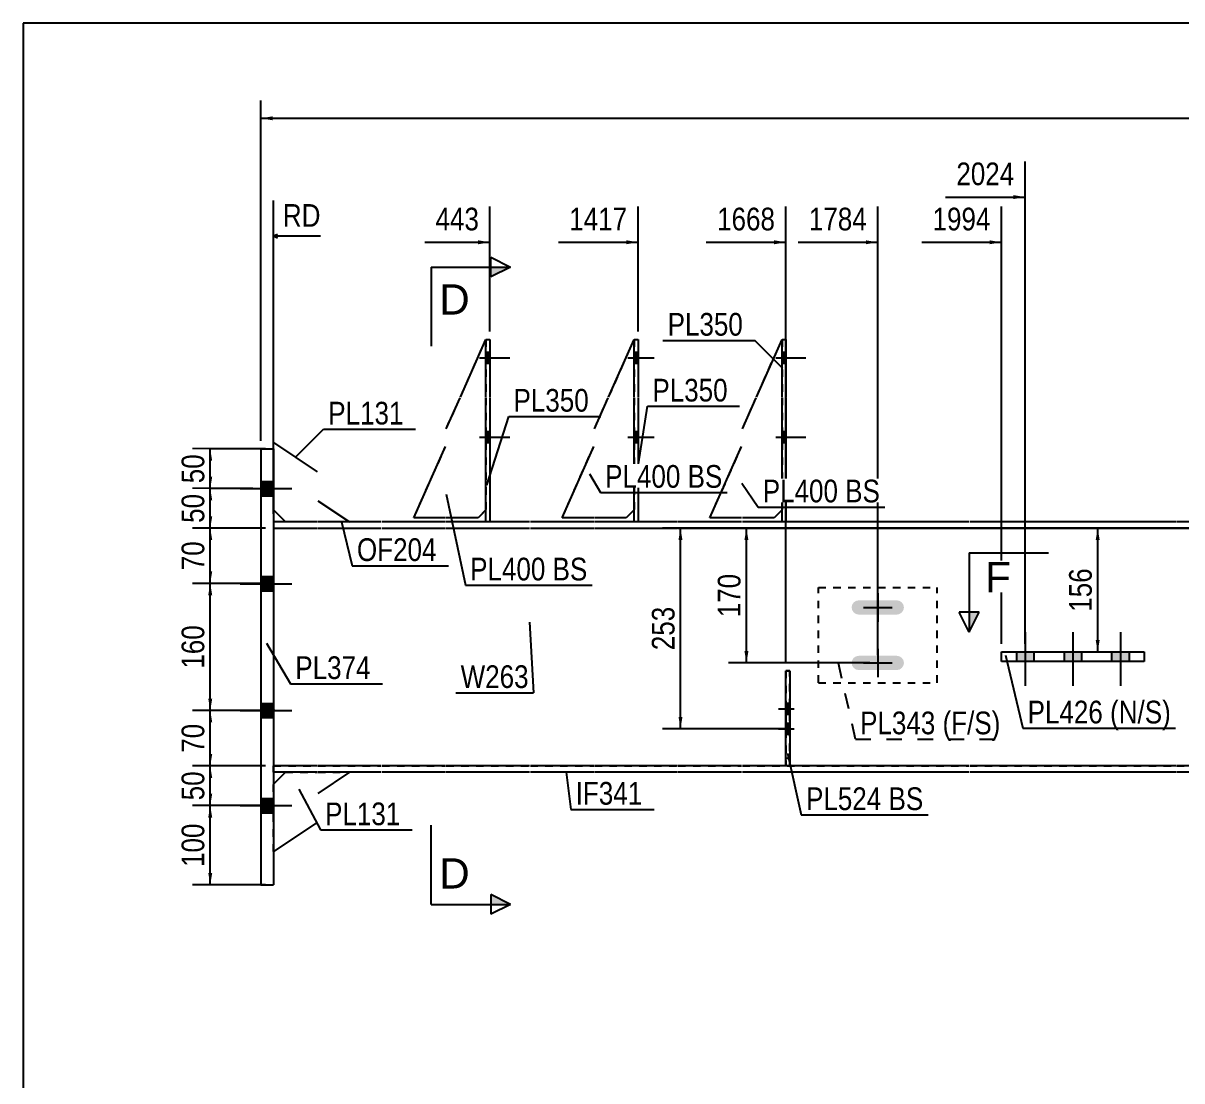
# Model space of a CAD drawing. Header units: millimetres. Extents: x -34 to 368, y -198 to 79.
# Drawn here: x -31.6 to 114.6, y -54.7 to 78.7 of the extents above; entities that cross this region are included whole.
import ezdxf

# ---------------------------------------------------------------- set-up
doc = ezdxf.new("R2010")
doc.units = ezdxf.units.MM
doc.linetypes.add('DXK_LINE_DOT1', pattern=[1.8814, 0.9407, -0.9407])
doc.linetypes.add('DXK_LINE_DOT2', pattern=[3.9198, 1.9599, -1.9599])
doc.styles.add('Arial', font='ARIAL.TTF', dxfattribs={"height": 0.2})
doc.styles.add('Arial Narrow', font='ARIALN.TTF', dxfattribs={"height": 0.2})

# ---------------------------------------------------------------- blocks, each defined once
blk = doc.blocks.new('Unknown-627306527-1201')
at = {"color": 5, "linetype": 'Continuous'}
for p, q in [((368.42, 78.71), (-31.58, 78.71)), ((-31.58, 78.71), (-31.58, -198.29))]:
    blk.add_line(p, q, dxfattribs=at)
blk = doc.blocks.new('Bolt-627306527-1592 - 1590')
at = {"linetype": 'Continuous'}
for points in [[(46, 35.8), (46, 37.2), (45.5, 37.2), (45.5, 35.8)], [(46, 35.8), (46, 37.2), (45.5, 37.2), (45.5, 35.8)], [(46, 35.8), (46, 37.2), (45.5, 37.2), (45.5, 35.8)], [(46, 25.8), (46, 27.2), (45.5, 27.2), (45.5, 25.8)], [(46, 25.8), (46, 27.2), (45.5, 27.2), (45.5, 25.8)], [(46, 25.8), (46, 27.2), (45.5, 27.2), (45.5, 25.8)]]:
    blk.add_hatch(color=3, dxfattribs=at).paths.add_polyline_path(points)
at = {"color": 3, "linetype": 'Continuous'}
for p, q in [((45.5, 37.2), (46, 37.2)), ((45.5, 37.2), (46, 37.2)), ((45.5, 37.2), (46, 37.2)), ((44.7, 36.5), (48, 36.5)), ((44.7, 36.5), (48, 36.5)), ((44.7, 36.5), (48, 36.5)), ((45.5, 35.8), (46, 35.8)), ((45.5, 35.8), (46, 35.8)), ((45.5, 35.8), (46, 35.8)), ((44.7, 26.5), (48, 26.5)), ((44.7, 26.5), (48, 26.5)), ((44.7, 26.5), (48, 26.5)), ((45.5, 27.2), (46, 27.2)), ((45.5, 27.2), (46, 27.2)), ((45.5, 27.2), (46, 27.2)), ((45.5, 25.8), (46, 25.8)), ((45.5, 25.8), (46, 25.8)), ((45.5, 25.8), (46, 25.8))]:
    blk.add_line(p, q, dxfattribs=at)
blk = doc.blocks.new('Part-627306527-1790 - 1590')
at = {"color": 2, "linetype": 'Continuous'}
for p, q in [((42.28, 31.55), (45.5, 38.8)), ((40.5, 27.55), (42.23, 31.45)), ((36.4, 16.3), (40.4, 25.3)), ((40.4, 16.3), (36.4, 16.3)), ((44.5, 16.3), (40.5, 16.3)), ((45.5, 17.3), (44.5, 16.3))]:
    blk.add_line(p, q, dxfattribs=at)
blk = doc.blocks.new('Bolt-627306527-1599 - 1590')
at = {"linetype": 'Continuous'}
for points in [[(-1.6, 20.9), (-1.6, 19.1), (0, 19.1), (0, 20.9)], [(-1.6, 20.9), (-1.6, 19.1), (0, 19.1), (0, 20.9)], [(-1.6, 8.9), (-1.6, 7.1), (0, 7.1), (0, 8.9)], [(-1.6, 8.9), (-1.6, 7.1), (0, 7.1), (0, 8.9)], [(-1.6, -7.1), (-1.6, -8.9), (0, -8.9), (0, -7.1)], [(-1.6, -7.1), (-1.6, -8.9), (0, -8.9), (0, -7.1)], [(-1.6, -19.1), (-1.6, -20.9), (0, -20.9), (0, -19.1)], [(-1.6, -19.1), (-1.6, -20.9), (0, -20.9), (0, -19.1)]]:
    blk.add_hatch(color=3, dxfattribs=at).paths.add_polyline_path(points)
at = {"color": 3, "linetype": 'Continuous'}
for p, q in [((-1.6, 20.9), (0, 20.9)), ((-1.6, 20.9), (0, 20.9)), ((-4.2, 20), (2.3, 20)), ((-4.2, 20), (2.3, 20)), ((-1.6, 19.1), (0, 19.1)), ((-1.6, 19.1), (0, 19.1)), ((-1.6, 8.9), (0, 8.9)), ((-1.6, 8.9), (0, 8.9)), ((-4.2, 8), (2.3, 8)), ((-4.2, 8), (2.3, 8)), ((-1.6, 7.1), (0, 7.1)), ((-1.6, 7.1), (0, 7.1)), ((-1.6, -7.1), (0, -7.1)), ((-1.6, -7.1), (0, -7.1)), ((-4.2, -8), (2.3, -8)), ((-4.2, -8), (2.3, -8)), ((-1.6, -8.9), (0, -8.9)), ((-1.6, -8.9), (0, -8.9)), ((-4.2, -20), (2.3, -20)), ((-4.2, -20), (2.3, -20)), ((-1.6, -19.1), (0, -19.1)), ((-1.6, -19.1), (0, -19.1)), ((-1.6, -20.9), (0, -20.9)), ((-1.6, -20.9), (0, -20.9))]:
    blk.add_line(p, q, dxfattribs=at)
blk = doc.blocks.new('Part-627306527-1871 - 1590')
at = {"color": 7, "linetype": 'DXK_LINE_DOT1'}
for p, q in [((64.65, -3), (64.65, -15)), ((65.15, -3), (64.65, -3)), ((65.15, -15), (65.15, -3)), ((64.65, -14), (65.15, -14))]:
    blk.add_line(p, q, dxfattribs=at)
blk = doc.blocks.new('Bolt-627306527-1603 - 1590')
at = {"linetype": 'Continuous'}
for points in [[(27.3, 35.8), (27.3, 37.2), (26.8, 37.2), (26.8, 35.8)], [(27.3, 35.8), (27.3, 37.2), (26.8, 37.2), (26.8, 35.8)], [(27.3, 35.8), (27.3, 37.2), (26.8, 37.2), (26.8, 35.8)], [(27.3, 25.8), (27.3, 27.2), (26.8, 27.2), (26.8, 25.8)], [(27.3, 25.8), (27.3, 27.2), (26.8, 27.2), (26.8, 25.8)], [(27.3, 25.8), (27.3, 27.2), (26.8, 27.2), (26.8, 25.8)]]:
    blk.add_hatch(color=3, dxfattribs=at).paths.add_polyline_path(points)
at = {"color": 3, "linetype": 'Continuous'}
for p, q in [((26.8, 37.2), (27.3, 37.2)), ((26.8, 37.2), (27.3, 37.2)), ((26.8, 37.2), (27.3, 37.2)), ((26, 36.5), (29.8, 36.5)), ((26, 36.5), (29.8, 36.5)), ((26, 36.5), (29.8, 36.5)), ((26.8, 35.8), (27.3, 35.8)), ((26.8, 35.8), (27.3, 35.8)), ((26.8, 35.8), (27.3, 35.8)), ((26, 26.5), (29.8, 26.5)), ((26, 26.5), (29.8, 26.5)), ((26, 26.5), (29.8, 26.5)), ((26.8, 27.2), (27.3, 27.2)), ((26.8, 27.2), (27.3, 27.2)), ((26.8, 27.2), (27.3, 27.2)), ((26.8, 25.8), (27.3, 25.8)), ((26.8, 25.8), (27.3, 25.8)), ((26.8, 25.8), (27.3, 25.8))]:
    blk.add_line(p, q, dxfattribs=at)
blk = doc.blocks.new('Bolt-627306527-1604 - 1590')
at = {"linetype": 'Continuous'}
for points in [[(64.65, 35.8), (64.65, 37.2), (64.15, 37.2), (64.15, 35.8)], [(64.65, 35.8), (64.65, 37.2), (64.15, 37.2), (64.15, 35.8)], [(64.65, 35.8), (64.65, 37.2), (64.15, 37.2), (64.15, 35.8)], [(64.65, 25.8), (64.65, 27.2), (64.15, 27.2), (64.15, 25.8)], [(64.65, 25.8), (64.65, 27.2), (64.15, 27.2), (64.15, 25.8)], [(64.65, 25.8), (64.65, 27.2), (64.15, 27.2), (64.15, 25.8)]]:
    blk.add_hatch(color=3, dxfattribs=at).paths.add_polyline_path(points)
at = {"color": 3, "linetype": 'Continuous'}
for p, q in [((64.15, 37.2), (64.65, 37.2)), ((64.15, 37.2), (64.65, 37.2)), ((64.15, 37.2), (64.65, 37.2)), ((63.35, 36.5), (67.15, 36.5)), ((63.35, 36.5), (67.15, 36.5)), ((63.35, 36.5), (67.15, 36.5)), ((64.15, 35.8), (64.65, 35.8)), ((64.15, 35.8), (64.65, 35.8)), ((64.15, 35.8), (64.65, 35.8)), ((63.35, 26.5), (67.15, 26.5)), ((63.35, 26.5), (67.15, 26.5)), ((63.35, 26.5), (67.15, 26.5)), ((64.15, 27.2), (64.65, 27.2)), ((64.15, 27.2), (64.65, 27.2)), ((64.15, 27.2), (64.65, 27.2)), ((64.15, 25.8), (64.65, 25.8)), ((64.15, 25.8), (64.65, 25.8)), ((64.15, 25.8), (64.65, 25.8))]:
    blk.add_line(p, q, dxfattribs=at)
blk = doc.blocks.new('Bolt-627306527-1605 - 1590')
at = {"linetype": 'Continuous'}
for points in [[(64.65, -7.07), (64.65, -8.47), (65.15, -8.47), (65.15, -7.07)], [(64.65, -9.6), (64.65, -11), (65.15, -11), (65.15, -9.6)]]:
    blk.add_hatch(color=3, dxfattribs=at).paths.add_polyline_path(points)
at = {"color": 3, "linetype": 'Continuous'}
for p, q in [((64.65, -7.07), (65.15, -7.07)), ((63.85, -7.77), (65.15, -7.77)), ((64.65, -8.47), (65.15, -8.47)), ((64.65, -9.6), (65.15, -9.6)), ((63.85, -10.3), (65.15, -10.3)), ((64.65, -11), (65.15, -11))]:
    blk.add_line(p, q, dxfattribs=at)
blk = doc.blocks.new('Bolt-627306527-1606 - 1590')
at = {"color": 3, "linetype": 'DXK_LINE_DOT2'}
for p, q in [((64.65, -7.07), (65.15, -7.07)), ((63.7, -7.77), (67, -7.77)), ((64.65, -8.47), (65.15, -8.47)), ((64.65, -9.6), (65.15, -9.6)), ((63.7, -10.3), (67, -10.3)), ((64.65, -11), (65.15, -11))]:
    blk.add_line(p, q, dxfattribs=at)
blk = doc.blocks.new('Bolt-627306527-1607 - 1590')
at = {"linetype": 'Continuous'}
for points in [[(79.46, 4.66), (79.53, 5), (79.46, 5.35), (79.26, 5.64), (78.97, 5.83), (78.63, 5.9), (73.83, 5.9), (73.48, 5.83), (73.19, 5.64), (73, 5.35), (72.93, 5), (73, 4.66), (73.19, 4.37), (73.48, 4.17), (73.83, 4.1), (78.63, 4.1), (78.97, 4.17), (79.26, 4.37)], [(79.46, -2.34), (79.53, -2), (79.46, -1.65), (79.26, -1.36), (78.97, -1.17), (78.63, -1.1), (73.83, -1.1), (73.48, -1.17), (73.19, -1.36), (73, -1.65), (72.93, -2), (73, -2.34), (73.19, -2.63), (73.48, -2.83), (73.83, -2.9), (78.63, -2.9), (78.97, -2.83), (79.26, -2.63)]]:
    blk.add_hatch(color=3, dxfattribs=at).paths.add_polyline_path(points)
at = {"color": 3, "linetype": 'Continuous'}
for p, q in [((76.23, 6.8), (76.23, 3.2)), ((74.43, 5), (78.03, 5)), ((76.23, -0.2), (76.23, -3.8)), ((74.43, -2), (78.03, -2))]:
    blk.add_line(p, q, dxfattribs=at)
blk = doc.blocks.new('Part-627306527-1672 - 1590')
at = {"color": 7, "linetype": 'DXK_LINE_DOT1'}
for p, q in [((42.28, 31.55), (45.5, 38.8)), ((45.5, 38.8), (45.5, 31.55)), ((40.5, 27.55), (42.23, 31.45)), ((45.5, 31.45), (45.5, 17.3)), ((36.4, 16.3), (40.4, 25.3)), ((40.4, 16.3), (36.4, 16.3)), ((44.5, 16.3), (40.5, 16.3)), ((45.5, 17.3), (44.5, 16.3))]:
    blk.add_line(p, q, dxfattribs=at)
blk = doc.blocks.new('Part-627306527-1903 - 1590')
at = {"color": 2, "linetype": 'Continuous'}
for p, q in [((64.15, 31.55), (64.15, 38.8)), ((64.15, 38.8), (64.65, 38.8)), ((64.65, 38.8), (64.65, 31.55)), ((64.15, 15.8), (64.15, 31.45)), ((64.65, 31.45), (64.65, 15.8)), ((64.65, 15.8), (64.15, 15.8))]:
    blk.add_line(p, q, dxfattribs=at)
blk = doc.blocks.new('Part-627306527-1709 - 1590')
at = {"color": 7, "linetype": 'DXK_LINE_DOT1'}
for p, q in [((23.58, 31.55), (26.8, 38.8)), ((26.8, 38.8), (26.8, 31.55)), ((21.8, 27.55), (23.53, 31.45)), ((26.8, 31.45), (26.8, 17.3)), ((17.7, 16.3), (21.7, 25.3)), ((21.7, 16.3), (17.7, 16.3)), ((25.8, 16.3), (21.8, 16.3)), ((26.8, 17.3), (25.8, 16.3))]:
    blk.add_line(p, q, dxfattribs=at)
blk = doc.blocks.new('Part-627306527-1849 - 1590')
at = {"color": 2, "linetype": 'Continuous'}
for p, q in [((23.58, 31.55), (26.8, 38.8)), ((21.8, 27.55), (23.53, 31.45)), ((17.7, 16.3), (21.7, 25.3)), ((21.7, 16.3), (17.7, 16.3)), ((25.8, 16.3), (21.8, 16.3)), ((26.8, 17.3), (25.8, 16.3))]:
    blk.add_line(p, q, dxfattribs=at)
blk = doc.blocks.new('Part-627306527-1714 - 1590')
at = {"color": 7, "linetype": 'DXK_LINE_DOT1'}
for p, q in [((60.93, 31.55), (64.15, 38.8)), ((64.15, 38.8), (64.15, 31.55)), ((59.15, 27.55), (60.88, 31.45)), ((64.15, 31.45), (64.15, 17.3)), ((55.05, 16.3), (59.05, 25.3)), ((59.05, 16.3), (55.05, 16.3)), ((63.15, 16.3), (59.15, 16.3)), ((64.15, 17.3), (63.15, 16.3))]:
    blk.add_line(p, q, dxfattribs=at)
blk = doc.blocks.new('Part-627306527-1650 - 1590')
at = {"color": 7, "linetype": 'DXK_LINE_DOT1'}
for p, q in [((0, 15), (0, -15)), ((0, 15), (5.5, 15)), ((5.6, 15), (13.6, 15)), ((13.7, 15), (21.7, 15)), ((21.8, 15), (32.3, 15)), ((32.4, 15), (40.4, 15)), ((40.5, 15), (50.95, 15)), ((51.05, 15), (59.05, 15)), ((59.15, 15), (87.73, 15)), ((87.83, 15), (113.83, 15)), ((113.93, 15), (136.93, 15)), ((137.03, 15), (145.03, 15)), ((145.13, 15), (155.63, 15)), ((155.73, 15), (159.76, 15)), ((159.76, 15), (159.76, -15)), ((0, -15), (5.5, -15)), ((5.6, -15), (13.6, -15)), ((13.7, -15), (21.7, -15)), ((21.8, -15), (32.3, -15)), ((32.4, -15), (40.4, -15)), ((40.5, -15), (50.95, -15)), ((51.05, -15), (59.05, -15)), ((59.15, -15), (87.73, -15)), ((87.83, -15), (113.83, -15)), ((113.93, -15), (136.93, -15)), ((137.03, -15), (145.03, -15)), ((145.13, -15), (155.63, -15)), ((155.73, -15), (159.76, -15))]:
    blk.add_line(p, q, dxfattribs=at)
blk = doc.blocks.new('Part-627306527-1699 - 1590')
at = {"color": 2, "linetype": 'Continuous'}
for p, q in [((0, -17.3), (1.5, -15.8)), ((9.6, -15.8), (5.6, -18.47)), ((5.5, -22.13), (0, -25.8))]:
    blk.add_line(p, q, dxfattribs=at)
at = {"color": 7, "linetype": 'DXK_LINE_DOT1'}
for p, q in [((1.5, -15.8), (5.5, -15.8)), ((5.6, -15.8), (9.6, -15.8)), ((0, -25.8), (0, -17.3))]:
    blk.add_line(p, q, dxfattribs=at)
blk = doc.blocks.new('Part-627306527-1893 - 1590')
at = {"color": 2, "linetype": 'Continuous'}
for p, q in [((64.65, -15), (64.65, -3)), ((64.65, -3), (65.15, -3)), ((65.15, -3), (65.15, -15)), ((65.15, -15), (64.65, -15))]:
    blk.add_line(p, q, dxfattribs=at)
blk = doc.blocks.new('Part-627306527-1898 - 1590')
at = {"color": 2, "linetype": 'Continuous'}
for p, q in [((60.93, 31.55), (64.15, 38.8)), ((59.15, 27.55), (60.88, 31.45)), ((55.05, 16.3), (59.05, 25.3)), ((59.05, 16.3), (55.05, 16.3)), ((63.15, 16.3), (59.15, 16.3)), ((64.15, 17.3), (63.15, 16.3))]:
    blk.add_line(p, q, dxfattribs=at)
blk = doc.blocks.new('Part-627306527-1908 - 1590')
at = {"color": 2, "linetype": 'Continuous'}
for p, q in [((26.8, 31.55), (26.8, 38.8)), ((26.8, 38.8), (27.3, 38.8)), ((27.3, 38.8), (27.3, 31.55)), ((26.8, 15.8), (26.8, 31.45)), ((27.3, 31.45), (27.3, 15.8)), ((27.3, 15.8), (26.8, 15.8))]:
    blk.add_line(p, q, dxfattribs=at)
blk = doc.blocks.new('Part-627306527-1960 - 1590')
at = {"color": 2, "linetype": 'Continuous'}
for p, q in [((5.5, 15.8), (0, 15.8)), ((0, 15), (5.5, 15)), ((13.6, 15.8), (5.6, 15.8)), ((5.6, 15), (13.6, 15)), ((21.7, 15.8), (13.7, 15.8)), ((13.7, 15), (21.7, 15)), ((26.8, 15.8), (21.8, 15.8)), ((21.8, 15), (32.3, 15)), ((32.3, 15.8), (27.3, 15.8)), ((40.4, 15.8), (32.4, 15.8)), ((32.4, 15), (40.4, 15)), ((45.5, 15.8), (40.5, 15.8)), ((40.5, 15), (50.95, 15)), ((50.95, 15.8), (46, 15.8)), ((59.05, 15.8), (51.05, 15.8)), ((51.05, 15), (59.05, 15)), ((64.15, 15.8), (59.15, 15.8)), ((59.15, 15), (87.73, 15)), ((87.73, 15.8), (64.65, 15.8)), ((113.83, 15.8), (87.83, 15.8)), ((87.83, 15), (113.83, 15)), ((136.93, 15.8), (113.93, 15.8)), ((113.93, 15), (136.93, 15)), ((145.03, 15.8), (137.03, 15.8)), ((137.03, 15), (145.03, 15)), ((150.13, 15.8), (145.13, 15.8)), ((145.13, 15), (155.63, 15)), ((155.63, 15.8), (150.63, 15.8)), ((163.76, 15.8), (155.73, 15.8)), ((155.73, 15), (163.76, 15)), ((167.95, 15.8), (163.86, 15.8)), ((163.86, 15), (167.95, 15)), ((167.95, 15.8), (167.95, 15))]:
    blk.add_line(p, q, dxfattribs=at)
at = {"color": 7, "linetype": 'DXK_LINE_DOT1'}
for p, q in [((0, 15.8), (0, 15)), ((27.3, 15.8), (26.8, 15.8)), ((46, 15.8), (45.5, 15.8)), ((64.65, 15.8), (64.15, 15.8)), ((150.63, 15.8), (150.13, 15.8))]:
    blk.add_line(p, q, dxfattribs=at)
blk = doc.blocks.new('Part-627306527-1965 - 1590')
at = {"color": 2, "linetype": 'Continuous'}
for p, q in [((5.5, -15), (0, -15)), ((5.5, -15.8), (0, -15.8)), ((13.6, -15), (5.6, -15)), ((13.6, -15.8), (5.6, -15.8)), ((21.7, -15), (13.7, -15)), ((21.7, -15.8), (13.7, -15.8)), ((32.3, -15), (21.8, -15)), ((32.3, -15.8), (21.8, -15.8)), ((40.4, -15), (32.4, -15)), ((40.4, -15.8), (32.4, -15.8)), ((50.95, -15), (40.5, -15)), ((50.95, -15.8), (40.5, -15.8)), ((59.05, -15), (51.05, -15)), ((59.05, -15.8), (51.05, -15.8)), ((64.65, -15), (59.15, -15)), ((87.73, -15.8), (59.15, -15.8)), ((87.73, -15), (65.15, -15)), ((113.83, -15), (87.83, -15)), ((113.83, -15.8), (87.83, -15.8)), ((136.93, -15), (113.93, -15)), ((136.93, -15.8), (113.93, -15.8)), ((145.03, -15), (137.03, -15)), ((145.03, -15.8), (137.03, -15.8)), ((155.63, -15), (145.13, -15)), ((155.63, -15.8), (145.13, -15.8)), ((159.76, -15), (155.73, -15)), ((159.73, -15.8), (155.73, -15.8)), ((163.76, -16.16), (159.73, -15.8)), ((159.76, -15), (163.76, -15.36)), ((163.86, -17.31), (167.95, -17.67)), ((167.88, -18.47), (163.86, -18.11)), ((167.95, -17.67), (167.88, -18.47))]:
    blk.add_line(p, q, dxfattribs=at)
at = {"color": 7, "linetype": 'DXK_LINE_DOT1'}
blk.add_line((0, -15.8), (0, -15), dxfattribs=at)
blk = doc.blocks.new('Part-627306527-2075 - 1590')
at = {"color": 7, "linetype": 'DXK_LINE_DOT1'}
for p, q in [((68.73, -4.5), (68.73, 7.5)), ((68.73, 7.5), (83.73, 7.5)), ((83.73, -4.5), (83.73, 7.5)), ((68.73, -4.5), (83.73, -4.5))]:
    blk.add_line(p, q, dxfattribs=at)
blk = doc.blocks.new('Part-627306527-2261 - 1590')
at = {"color": 2, "linetype": 'Continuous'}
for p, q in [((45.5, 31.55), (45.5, 38.8)), ((45.5, 38.8), (46, 38.8)), ((46, 38.8), (46, 31.55)), ((45.5, 15.8), (45.5, 31.45)), ((46, 31.45), (46, 15.8)), ((46, 15.8), (45.5, 15.8))]:
    blk.add_line(p, q, dxfattribs=at)
blk = doc.blocks.new('Part-627306527-2313 - 1590')
at = {"color": 2, "linetype": 'Continuous'}
for p, q in [((-1.6, 25), (0, 25)), ((-1.6, 25), (-1.6, -30)), ((0, 25), (0, -30)), ((-1.6, -30), (0, -30))]:
    blk.add_line(p, q, dxfattribs=at)
blk = doc.blocks.new('Part-627306527-2318 - 1590')
at = {"color": 2, "linetype": 'Continuous'}
for p, q in [((0, 25), (0, 25.8)), ((0, 25.8), (5.5, 22.13)), ((5.6, 18.47), (9.6, 15.8)), ((1.5, 15.8), (0, 17.3))]:
    blk.add_line(p, q, dxfattribs=at)
at = {"color": 7, "linetype": 'DXK_LINE_DOT1'}
for p, q in [((0, 17.3), (0, 25)), ((5.5, 15.8), (1.5, 15.8)), ((9.6, 15.8), (5.6, 15.8))]:
    blk.add_line(p, q, dxfattribs=at)
blk = doc.blocks.new('Part-627306527-2323 - 1590')
at = {"color": 2, "linetype": 'Continuous'}
for p, q in [((91.83, -1.8), (91.83, -0.6)), ((91.83, -0.6), (109.83, -0.6)), ((109.83, -0.6), (109.83, -1.8)), ((109.83, -1.8), (91.83, -1.8))]:
    blk.add_line(p, q, dxfattribs=at)
blk = doc.blocks.new('Bolt-627306527-2324 - 1590')
at = {"linetype": 'Continuous'}
for points in [[(95.93, -0.6), (93.73, -0.6), (93.73, -1.8), (95.93, -1.8)], [(101.93, -0.6), (99.73, -0.6), (99.73, -1.8), (101.93, -1.8)], [(107.93, -0.6), (105.73, -0.6), (105.73, -1.8), (107.93, -1.8)]]:
    blk.add_hatch(color=3, dxfattribs=at).paths.add_polyline_path(points)
at = {"color": 3, "linetype": 'Continuous'}
for p, q in [((94.83, 1.9), (94.83, -4.9)), ((100.83, 1.9), (100.83, -4.9)), ((106.83, 1.9), (106.83, -4.9)), ((93.73, -0.6), (93.73, -1.8)), ((95.93, -0.6), (95.93, -1.8)), ((99.73, -0.6), (99.73, -1.8)), ((101.93, -0.6), (101.93, -1.8)), ((105.73, -0.6), (105.73, -1.8)), ((107.93, -0.6), (107.93, -1.8))]:
    blk.add_line(p, q, dxfattribs=at)
blk = doc.blocks.new('StraightDimension-627306527-2604 - 1590')
at = {"linetype": 'Continuous'}
for points in [[(51.09, 13.5), (51.34, 15), (51.59, 13.5)], [(51.59, -8.8), (51.34, -10.3), (51.09, -8.8)]]:
    blk.add_hatch(color=7, dxfattribs=at).paths.add_polyline_path(points)
at = {"color": 7, "linetype": 'Continuous'}
for p, q in [((65.1, 15), (49.09, 15)), ((51.34, -10.3), (51.34, 15)), ((65.1, -10.3), (49.09, -10.3))]:
    blk.add_line(p, q, dxfattribs=at)
at = {"color": 0}
blk.add_wipeout([(51.19, 5.69), (46.99, 5.69), (46.99, -0.99), (51.19, -0.99)], dxfattribs=at)
at = {"color": 3, "style": 'Arial Narrow'}
blk.add_text('253', height=2.863, rotation=90.0002, dxfattribs=at).set_placement((50.59, -0.39))
blk = doc.blocks.new('StraightDimension-627306527-2564 - 1590')
at = {"linetype": 'Continuous'}
for points in [[(178.96, 13.5), (179.21, 15), (179.46, 13.5)], [(179.46, -15.75), (179.21, -17.25), (178.96, -15.75)]]:
    blk.add_hatch(color=7, dxfattribs=at).paths.add_polyline_path(points)
at = {"color": 7, "linetype": 'Continuous'}
for p, q in [((52.01, 15), (181.61, 15)), ((179.21, -17.25), (179.21, 15)), ((183.59, -17.25), (176.96, -17.25))]:
    blk.add_line(p, q, dxfattribs=at)
at = {"color": 0}
blk.add_wipeout([(179.06, 2.22), (174.86, 2.22), (174.86, -4.47), (179.06, -4.47)], dxfattribs=at)
at = {"color": 3, "style": 'Arial Narrow'}
blk.add_text('323', height=2.863, rotation=90.0002, dxfattribs=at).set_placement((178.46, -3.87))
blk = doc.blocks.new('StraightDimension-627306527-2513 - 1590')
at = {"linetype": 'Continuous'}
for points in [[(-8.23, 6.54), (-7.98, 8.04), (-7.73, 6.54)], [(-7.73, -6.5), (-7.98, -8), (-8.23, -6.5)]]:
    blk.add_hatch(color=7, dxfattribs=at).paths.add_polyline_path(points)
at = {"color": 7, "linetype": 'Continuous'}
for p, q in [((-1, 8.04), (-10.23, 8.04)), ((-7.98, -8), (-7.98, 8.04)), ((0.15, -8), (-10.23, -8))]:
    blk.add_line(p, q, dxfattribs=at)
at = {"color": 0}
blk.add_wipeout([(-8.13, 3.36), (-12.33, 3.36), (-12.33, -3.32), (-8.13, -3.32)], dxfattribs=at)
at = {"color": 3, "style": 'Arial Narrow'}
blk.add_text('160', height=2.863, rotation=90.0002, dxfattribs=at).set_placement((-8.73, -2.72))
blk = doc.blocks.new('StraightDimension-627306527-3978 - 1590')
at = {"linetype": 'Continuous'}
for points in [[(103.72, 13.5), (103.97, 15), (104.22, 13.5)], [(104.22, 0.9), (103.97, -0.6), (103.72, 0.9)]]:
    blk.add_hatch(color=7, dxfattribs=at).paths.add_polyline_path(points)
at = {"color": 7, "linetype": 'Continuous'}
for p, q in [((103.57, 15), (101.72, 15)), ((103.97, -0.6), (103.97, 15)), ((104.32, -0.6), (106.37, -0.6))]:
    blk.add_line(p, q, dxfattribs=at)
at = {"color": 0}
blk.add_wipeout([(103.82, 10.54), (99.62, 10.54), (99.62, 3.86), (103.82, 3.86)], dxfattribs=at)
at = {"color": 3, "style": 'Arial Narrow'}
blk.add_text('156', height=2.863, rotation=90.0002, dxfattribs=at).set_placement((103.22, 4.46))
blk = doc.blocks.new('StraightDimension-627306527-6929 - 1590')
at = {"linetype": 'Continuous'}
blk.add_hatch(color=7, dxfattribs=at).paths.add_polyline_path([(93.33, 57.02), (94.83, 56.77), (93.33, 56.52)])
at = {"color": 7, "linetype": 'Continuous'}
for p, q in [((94.83, 0.4), (94.83, 61.27)), ((84.77, 56.77), (94.83, 56.77))]:
    blk.add_line(p, q, dxfattribs=at)
at = {"color": 0}
blk.add_wipeout([(94.05, 57.67), (94.05, 61.87), (85.54, 61.87), (85.54, 57.67)], dxfattribs=at)
at = {"color": 3, "style": 'Arial Narrow'}
blk.add_text('2024', height=2.863, dxfattribs=at).set_placement((86.14, 58.27))
blk = doc.blocks.new('StraightDimension-627306527-2486 - 1590')
at = {"linetype": 'Continuous'}
for points in [[(-8.23, 23.5), (-7.98, 25), (-7.73, 23.5)], [(-7.73, 21.5), (-7.98, 20), (-8.23, 21.5)]]:
    blk.add_hatch(color=7, dxfattribs=at).paths.add_polyline_path(points)
at = {"color": 7, "linetype": 'Continuous'}
for p, q in [((-1, 25), (-10.23, 25)), ((-7.98, 20), (-7.98, 25)), ((-2.6, 20), (-10.23, 20))]:
    blk.add_line(p, q, dxfattribs=at)
at = {"color": 0}
blk.add_wipeout([(-8.13, 24.93), (-12.33, 24.93), (-12.33, 20.07), (-8.13, 20.07)], dxfattribs=at)
at = {"color": 3, "style": 'Arial Narrow'}
blk.add_text('50', height=2.863, rotation=90.0002, dxfattribs=at).set_placement((-8.73, 20.67))
blk = doc.blocks.new('StraightDimension-627306527-2496 - 1590')
at = {"linetype": 'Continuous'}
for points in [[(-8.23, 18.5), (-7.98, 20), (-7.73, 18.5)], [(-7.73, 16.5), (-7.98, 15), (-8.23, 16.5)]]:
    blk.add_hatch(color=7, dxfattribs=at).paths.add_polyline_path(points)
at = {"color": 7, "linetype": 'Continuous'}
for p, q in [((-2.6, 20), (-10.23, 20)), ((-7.98, 15), (-7.98, 20)), ((-1, 15), (-10.23, 15))]:
    blk.add_line(p, q, dxfattribs=at)
at = {"color": 0}
blk.add_wipeout([(-8.13, 19.93), (-12.33, 19.93), (-12.33, 15.07), (-8.13, 15.07)], dxfattribs=at)
at = {"color": 3, "style": 'Arial Narrow'}
blk.add_text('50', height=2.863, rotation=90.0002, dxfattribs=at).set_placement((-8.73, 15.67))
blk = doc.blocks.new('StraightDimension-627306527-2505 - 1590')
at = {"linetype": 'Continuous'}
for points in [[(-8.23, 13.5), (-7.98, 15), (-7.73, 13.5)], [(-7.73, 9.54), (-7.98, 8.04), (-8.23, 9.54)]]:
    blk.add_hatch(color=7, dxfattribs=at).paths.add_polyline_path(points)
at = {"color": 7, "linetype": 'Continuous'}
for p, q in [((-1, 15), (-10.23, 15)), ((-7.98, 8.04), (-7.98, 15)), ((-1, 8.04), (-10.23, 8.04))]:
    blk.add_line(p, q, dxfattribs=at)
at = {"color": 0}
blk.add_wipeout([(-8.13, 13.95), (-12.33, 13.95), (-12.33, 9.09), (-8.13, 9.09)], dxfattribs=at)
at = {"color": 3, "style": 'Arial Narrow'}
blk.add_text('70', height=2.863, rotation=90.0002, dxfattribs=at).set_placement((-8.73, 9.69))
blk = doc.blocks.new('StraightDimension-627306527-2522 - 1590')
at = {"linetype": 'Continuous'}
for points in [[(-8.23, -9.5), (-7.98, -8), (-7.73, -9.5)], [(-7.73, -13.5), (-7.98, -15), (-8.23, -13.5)]]:
    blk.add_hatch(color=7, dxfattribs=at).paths.add_polyline_path(points)
at = {"color": 7, "linetype": 'Continuous'}
for p, q in [((0.15, -8), (-10.23, -8)), ((-7.98, -15), (-7.98, -8)), ((-1, -15), (-10.23, -15))]:
    blk.add_line(p, q, dxfattribs=at)
at = {"color": 0}
blk.add_wipeout([(-8.13, -9.07), (-12.33, -9.07), (-12.33, -13.93), (-8.13, -13.93)], dxfattribs=at)
at = {"color": 3, "style": 'Arial Narrow'}
blk.add_text('70', height=2.863, rotation=90.0002, dxfattribs=at).set_placement((-8.73, -13.33))
blk = doc.blocks.new('StraightDimension-627306527-2531 - 1590')
at = {"linetype": 'Continuous'}
for points in [[(-8.23, -16.5), (-7.98, -15), (-7.73, -16.5)], [(-7.73, -18.5), (-7.98, -20), (-8.23, -18.5)]]:
    blk.add_hatch(color=7, dxfattribs=at).paths.add_polyline_path(points)
at = {"color": 7, "linetype": 'Continuous'}
for p, q in [((-1, -15), (-10.23, -15)), ((-7.98, -20), (-7.98, -15)), ((-1, -20), (-10.23, -20))]:
    blk.add_line(p, q, dxfattribs=at)
at = {"color": 0}
blk.add_wipeout([(-8.13, -15.07), (-12.33, -15.07), (-12.33, -19.93), (-8.13, -19.93)], dxfattribs=at)
at = {"color": 3, "style": 'Arial Narrow'}
blk.add_text('50', height=2.863, rotation=90.0002, dxfattribs=at).set_placement((-8.73, -19.33))
blk = doc.blocks.new('StraightDimension-627306527-2546 - 1590')
at = {"linetype": 'Continuous'}
for points in [[(-8.23, -21.5), (-7.98, -20), (-7.73, -21.5)], [(-7.73, -28.5), (-7.98, -30), (-8.23, -28.5)]]:
    blk.add_hatch(color=7, dxfattribs=at).paths.add_polyline_path(points)
at = {"color": 7, "linetype": 'Continuous'}
for p, q in [((-1, -20), (-10.23, -20)), ((-7.98, -30), (-7.98, -20)), ((-1, -30), (-10.23, -30))]:
    blk.add_line(p, q, dxfattribs=at)
at = {"color": 0}
blk.add_wipeout([(-8.13, -21.66), (-12.33, -21.66), (-12.33, -28.34), (-8.13, -28.34)], dxfattribs=at)
at = {"color": 3, "style": 'Arial Narrow'}
blk.add_text('100', height=2.863, rotation=90.0002, dxfattribs=at).set_placement((-8.73, -27.74))
blk = doc.blocks.new('StraightDimension-627306527-2590 - 1590')
at = {"linetype": 'Continuous'}
for points in [[(59.41, 13.5), (59.66, 15), (59.91, 13.5)], [(59.91, -0.5), (59.66, -2), (59.41, -0.5)]]:
    blk.add_hatch(color=7, dxfattribs=at).paths.add_polyline_path(points)
at = {"color": 7, "linetype": 'Continuous'}
for p, q in [((124.43, 15), (57.41, 15)), ((59.66, -2), (59.66, 15)), ((75.23, -2), (57.41, -2))]:
    blk.add_line(p, q, dxfattribs=at)
at = {"color": 0}
blk.add_wipeout([(59.51, 9.84), (55.31, 9.84), (55.31, 3.16), (59.51, 3.16)], dxfattribs=at)
at = {"color": 3, "style": 'Arial Narrow'}
blk.add_text('170', height=2.863, rotation=90.0002, dxfattribs=at).set_placement((58.91, 3.76))
blk = doc.blocks.new('StraightDimension-627306527-2753 - 1590')
at = {"linetype": 'Continuous'}
blk.add_hatch(color=7, dxfattribs=at).paths.add_polyline_path([(-0.1, 66.46), (-1.6, 66.71), (-0.1, 66.96)])
at = {"color": 7, "linetype": 'Continuous'}
for p, q in [((-1.6, 26), (-1.6, 68.96)), ((-1.6, 66.71), (333.65, 66.71))]:
    blk.add_line(p, q, dxfattribs=at)
blk = doc.blocks.new('StraightDimension-627306527-6930 - 1590')
at = {"linetype": 'Continuous'}
blk.add_hatch(color=7, dxfattribs=at).paths.add_polyline_path([(90.33, 51.32), (91.83, 51.07), (90.33, 50.82)])
at = {"color": 7, "linetype": 'Continuous'}
for p, q in [((91.83, 0.4), (91.83, 55.57)), ((81.77, 51.07), (91.83, 51.07))]:
    blk.add_line(p, q, dxfattribs=at)
at = {"color": 0}
blk.add_wipeout([(91.05, 51.97), (91.05, 56.17), (82.54, 56.17), (82.54, 51.97)], dxfattribs=at)
at = {"color": 3, "style": 'Arial Narrow'}
blk.add_text('1994', height=2.863, dxfattribs=at).set_placement((83.14, 52.57))
blk = doc.blocks.new('StraightDimension-627306527-6931 - 1590')
at = {"linetype": 'Continuous'}
blk.add_hatch(color=7, dxfattribs=at).paths.add_polyline_path([(74.73, 51.32), (76.23, 51.07), (74.73, 50.82)])
at = {"color": 7, "linetype": 'Continuous'}
for p, q in [((76.23, -1), (76.23, 55.57)), ((66.17, 51.07), (76.23, 51.07))]:
    blk.add_line(p, q, dxfattribs=at)
at = {"color": 0}
blk.add_wipeout([(75.45, 51.97), (75.45, 56.17), (66.94, 56.17), (66.94, 51.97)], dxfattribs=at)
at = {"color": 3, "style": 'Arial Narrow'}
blk.add_text('1784', height=2.863, dxfattribs=at).set_placement((67.54, 52.57))
blk = doc.blocks.new('StraightDimension-627306527-6932 - 1590')
at = {"linetype": 'Continuous'}
blk.add_hatch(color=7, dxfattribs=at).paths.add_polyline_path([(63.15, 51.32), (64.65, 51.07), (63.15, 50.82)])
at = {"color": 7, "linetype": 'Continuous'}
for p, q in [((64.65, -2), (64.65, 55.57)), ((54.59, 51.07), (64.65, 51.07))]:
    blk.add_line(p, q, dxfattribs=at)
at = {"color": 0}
blk.add_wipeout([(63.88, 51.97), (63.88, 56.17), (55.36, 56.17), (55.36, 51.97)], dxfattribs=at)
at = {"color": 3, "style": 'Arial Narrow'}
blk.add_text('1668', height=2.863, dxfattribs=at).set_placement((55.96, 52.57))
blk = doc.blocks.new('StraightDimension-627306527-6933 - 1590')
at = {"linetype": 'Continuous'}
blk.add_hatch(color=7, dxfattribs=at).paths.add_polyline_path([(44.5, 51.32), (46, 51.07), (44.5, 50.82)])
at = {"color": 7, "linetype": 'Continuous'}
for p, q in [((46, 39.8), (46, 55.57)), ((35.94, 51.07), (46, 51.07))]:
    blk.add_line(p, q, dxfattribs=at)
at = {"color": 0}
blk.add_wipeout([(45.23, 51.97), (45.23, 56.17), (36.71, 56.17), (36.71, 51.97)], dxfattribs=at)
at = {"color": 3, "style": 'Arial Narrow'}
blk.add_text('1417', height=2.863, dxfattribs=at).set_placement((37.31, 52.57))
blk = doc.blocks.new('StraightDimension-627306527-6934 - 1590')
at = {"linetype": 'Continuous'}
blk.add_hatch(color=7, dxfattribs=at).paths.add_polyline_path([(25.8, 51.32), (27.3, 51.07), (25.8, 50.82)])
at = {"color": 7, "linetype": 'Continuous'}
for p, q in [((27.3, 39.8), (27.3, 55.57)), ((19.07, 51.07), (27.3, 51.07))]:
    blk.add_line(p, q, dxfattribs=at)
at = {"color": 0, "linetype": 'Continuous'}
blk.add_wipeout([(6.53, 52.42), (6.53, 56.62), (0.59, 56.62), (0.59, 52.42)], dxfattribs=at)
at = {"color": 7, "linetype": 'Continuous'}
for p, q in [((0, 16.8), (0, 56.32)), ((0.5, 52.07), (0, 51.82)), ((0.5, 51.57), (0, 51.82)), ((5.93, 51.82), (0, 51.82))]:
    blk.add_line(p, q, dxfattribs=at)
at = {"color": 3, "linetype": 'Continuous', "style": 'Arial Narrow'}
blk.add_text('RD', height=2.863, dxfattribs=at).set_placement((1.19, 53.02))
at = {"color": 0}
blk.add_wipeout([(26.53, 51.97), (26.53, 56.17), (19.84, 56.17), (19.84, 51.97)], dxfattribs=at)
at = {"color": 3, "style": 'Arial Narrow'}
blk.add_text('443', height=2.863, dxfattribs=at).set_placement((20.44, 52.57))
blk = doc.blocks.new('Mark-627306527-1904 - 1590')
at = {"color": 0}
blk.add_wipeout([(39.78, 29.7), (39.78, 32.7), (30.28, 32.7), (30.28, 29.7)], dxfattribs=at)
blk.add_wipeout([(39.78, 29.7), (39.78, 32.7), (30.28, 32.7), (30.28, 29.7)], dxfattribs=at)
at = {"color": 7, "linetype": 'Continuous'}
for p, q in [((26.93, 20.43), (29.68, 29.1)), ((29.68, 29.1), (41.28, 29.1))]:
    blk.add_line(p, q, dxfattribs=at)
at = {"color": 3, "style": 'Arial Narrow'}
blk.add_text('PL350', height=2.863, dxfattribs=at).set_placement((30.28, 29.7))
blk = doc.blocks.new('MarkSet-627306527-2830 - 1590')
at = {"color": 0}
for points in [[(76.69, -20.56), (76.69, -17.56), (67.18, -17.56), (67.18, -20.56)], [(81.97, -20.56), (81.97, -17.56), (77.59, -17.56), (77.59, -20.56)]]:
    blk.add_wipeout(points, dxfattribs=at)
for points in [[(76.69, -20.56), (76.69, -17.56), (67.18, -17.56), (67.18, -20.56)], [(81.97, -20.56), (81.97, -17.56), (77.59, -17.56), (77.59, -20.56)]]:
    blk.add_wipeout(points, dxfattribs=at)
at = {"color": 7, "linetype": 'Continuous'}
for p, q in [((64.82, -13.39), (66.58, -21.16)), ((66.58, -21.16), (82.57, -21.16))]:
    blk.add_line(p, q, dxfattribs=at)
at = {"color": 3, "style": 'Arial Narrow'}
for s, p in [('PL524', (67.18, -20.56)), ('BS', (77.59, -20.56))]:
    blk.add_text(s, height=2.863, dxfattribs=at).set_placement(p)
blk = doc.blocks.new('Mark-627306527-1899 - 1590')
at = {"color": 7, "linetype": 'Continuous'}
blk.add_line((64.26, 35.15), (60.73, 38.69), dxfattribs=at)
at = {"color": 0}
blk.add_wipeout([(59.23, 39.29), (59.23, 42.29), (49.72, 42.29), (49.72, 39.29)], dxfattribs=at)
blk.add_wipeout([(59.23, 39.29), (59.23, 42.29), (49.72, 42.29), (49.72, 39.29)], dxfattribs=at)
at = {"color": 7, "linetype": 'Continuous'}
blk.add_line((49.12, 38.69), (60.73, 38.69), dxfattribs=at)
at = {"color": 3, "style": 'Arial Narrow'}
blk.add_text('PL350', height=2.863, dxfattribs=at).set_placement((49.72, 39.29))
blk = doc.blocks.new('Mark-627306527-1646 - 1590')
at = {"color": 0}
blk.add_wipeout([(32.2, -5.16), (32.2, -2.16), (23.61, -2.16), (23.61, -5.16)], dxfattribs=at)
blk.add_wipeout([(32.2, -5.16), (32.2, -2.16), (23.61, -2.16), (23.61, -5.16)], dxfattribs=at)
at = {"color": 7, "linetype": 'Continuous'}
for p in [(32.31, 3.14), (23.01, -5.76)]:
    blk.add_line(p, (32.8, -5.76), dxfattribs=at)
at = {"color": 3, "style": 'Arial Narrow'}
blk.add_text('W263', height=2.863, dxfattribs=at).set_placement((23.61, -5.16))
blk = doc.blocks.new('Mark-627306527-1695 - 1590')
at = {"color": 0}
blk.add_wipeout([(16.01, -22.47), (16.01, -19.47), (6.51, -19.47), (6.51, -22.47)], dxfattribs=at)
blk.add_wipeout([(16.01, -22.47), (16.01, -19.47), (6.51, -19.47), (6.51, -22.47)], dxfattribs=at)
at = {"color": 7, "linetype": 'Continuous'}
for p, q in [((3.2, -17.94), (5.91, -23.07)), ((5.91, -23.07), (17.51, -23.07))]:
    blk.add_line(p, q, dxfattribs=at)
at = {"color": 3, "style": 'Arial Narrow'}
blk.add_text('PL131', height=2.863, dxfattribs=at).set_placement((6.51, -22.47))
blk = doc.blocks.new('Mark-627306527-1956 - 1590')
at = {"color": 0}
blk.add_wipeout([(20.58, 10.86), (20.58, 13.86), (10.53, 13.86), (10.53, 10.86)], dxfattribs=at)
blk.add_wipeout([(20.58, 10.86), (20.58, 13.86), (10.53, 13.86), (10.53, 10.86)], dxfattribs=at)
at = {"color": 7, "linetype": 'Continuous'}
for p, q in [((8.59, 15.8), (9.93, 10.26)), ((9.93, 10.26), (22.08, 10.26))]:
    blk.add_line(p, q, dxfattribs=at)
at = {"color": 3, "style": 'Arial Narrow'}
blk.add_text('OF204', height=2.863, dxfattribs=at).set_placement((10.53, 10.86))
blk = doc.blocks.new('Mark-627306527-1961 - 1590')
at = {"color": 0}
blk.add_wipeout([(46.52, -19.88), (46.52, -16.88), (38.12, -16.88), (38.12, -19.88)], dxfattribs=at)
blk.add_wipeout([(46.52, -19.88), (46.52, -16.88), (38.12, -16.88), (38.12, -19.88)], dxfattribs=at)
at = {"color": 7, "linetype": 'Continuous'}
for p, q in [((36.91, -15.8), (37.52, -20.48)), ((37.52, -20.48), (48.02, -20.48))]:
    blk.add_line(p, q, dxfattribs=at)
at = {"color": 3, "style": 'Arial Narrow'}
blk.add_text('IF341', height=2.863, dxfattribs=at).set_placement((38.12, -19.88))
blk = doc.blocks.new('Mark-627306527-2071 - 1590')
at = {"color": 0}
for points in [[(83.5, -11), (83.5, -8), (74, -8), (74, -11)], [(91.7, -11), (91.7, -8), (84.4, -8), (84.4, -11)]]:
    blk.add_wipeout(points, dxfattribs=at)
for points in [[(83.5, -11), (83.5, -8), (74, -8), (74, -11)], [(91.7, -11), (91.7, -8), (84.4, -8), (84.4, -11)]]:
    blk.add_wipeout(points, dxfattribs=at)
at = {"color": 7, "linetype": 'DXK_LINE_DOT2'}
for p, q in [((71.22, -2), (73.4, -11.6)), ((73.4, -11.6), (92.3, -11.6))]:
    blk.add_line(p, q, dxfattribs=at)
at = {"color": 3, "style": 'Arial Narrow'}
for s, p in [('PL343', (74, -11)), ('(F/', (84.4, -11)), ('S)', (88.41, -11))]:
    blk.add_text(s, height=2.863, dxfattribs=at).set_placement(p)
blk = doc.blocks.new('Mark-627306527-2257 - 1590')
at = {"color": 0}
blk.add_wipeout([(57.3, 30.98), (57.3, 33.98), (47.8, 33.98), (47.8, 30.98)], dxfattribs=at)
blk.add_wipeout([(57.3, 30.98), (57.3, 33.98), (47.8, 33.98), (47.8, 30.98)], dxfattribs=at)
at = {"color": 7, "linetype": 'Continuous'}
for p, q in [((45.63, 20.43), (47.2, 30.38)), ((47.2, 30.38), (58.8, 30.38))]:
    blk.add_line(p, q, dxfattribs=at)
at = {"color": 3, "style": 'Arial Narrow'}
blk.add_text('PL350', height=2.863, dxfattribs=at).set_placement((47.8, 30.98))
blk = doc.blocks.new('Mark-627306527-2309 - 1590')
at = {"color": 0}
blk.add_wipeout([(12.25, -4.03), (12.25, -1.03), (2.75, -1.03), (2.75, -4.03)], dxfattribs=at)
blk.add_wipeout([(12.25, -4.03), (12.25, -1.03), (2.75, -1.03), (2.75, -4.03)], dxfattribs=at)
at = {"color": 7, "linetype": 'Continuous'}
for p, q in [((-0.9, 0.49), (2.15, -4.63)), ((2.15, -4.63), (13.75, -4.63))]:
    blk.add_line(p, q, dxfattribs=at)
at = {"color": 3, "style": 'Arial Narrow'}
blk.add_text('PL374', height=2.863, dxfattribs=at).set_placement((2.75, -4.03))
blk = doc.blocks.new('Mark-627306527-2314 - 1590')
at = {"color": 0}
blk.add_wipeout([(16.41, 28.08), (16.41, 31.08), (6.91, 31.08), (6.91, 28.08)], dxfattribs=at)
blk.add_wipeout([(16.41, 28.08), (16.41, 31.08), (6.91, 31.08), (6.91, 28.08)], dxfattribs=at)
at = {"color": 7, "linetype": 'Continuous'}
for p, q in [((2.77, 23.94), (6.31, 27.48)), ((6.31, 27.48), (17.91, 27.48))]:
    blk.add_line(p, q, dxfattribs=at)
at = {"color": 3, "style": 'Arial Narrow'}
blk.add_text('PL131', height=2.863, dxfattribs=at).set_placement((6.91, 28.08))
blk = doc.blocks.new('Mark-627306527-2319 - 1590')
at = {"color": 0}
for points in [[(104.63, -9.63), (104.63, -6.63), (95.13, -6.63), (95.13, -9.63)], [(113.2, -9.63), (113.2, -6.63), (105.53, -6.63), (105.53, -9.63)]]:
    blk.add_wipeout(points, dxfattribs=at)
for points in [[(104.63, -9.63), (104.63, -6.63), (95.13, -6.63), (95.13, -9.63)], [(113.2, -9.63), (113.2, -6.63), (105.53, -6.63), (105.53, -9.63)]]:
    blk.add_wipeout(points, dxfattribs=at)
at = {"color": 7, "linetype": 'Continuous'}
for p, q in [((92.33, -1.03), (94.53, -10.23)), ((94.53, -10.23), (113.8, -10.23))]:
    blk.add_line(p, q, dxfattribs=at)
at = {"color": 3, "style": 'Arial Narrow'}
for s, p in [('PL426', (95.13, -9.63)), ('(N/', (105.53, -9.63)), ('S)', (109.91, -9.63))]:
    blk.add_text(s, height=2.863, dxfattribs=at).set_placement(p)
blk = doc.blocks.new('SectionMark-627306527-2811 - 1590')
at = {"linetype": 'Continuous'}
for points in [[(27.4, 46.7), (27.4, 47.95), (29.9, 47.95)], [(27.4, -32.46), (27.4, -31.21), (29.9, -32.46)]]:
    blk.add_hatch(color=30, dxfattribs=at).paths.add_polyline_path(points)
at = {"color": 30, "linetype": 'Continuous'}
for p, q in [((27.4, 46.7), (27.4, 49.2)), ((27.4, 49.2), (29.9, 47.95)), ((19.9, 47.95), (19.9, 37.95)), ((19.9, 47.95), (29.9, 47.95)), ((29.9, 47.95), (27.4, 46.7)), ((19.9, -32.46), (19.9, -22.46)), ((29.9, -32.46), (27.4, -31.21)), ((27.4, -31.21), (27.4, -33.71)), ((19.9, -32.46), (29.9, -32.46)), ((29.9, -32.46), (27.4, -33.71))]:
    blk.add_line(p, q, dxfattribs=at)
at = {"color": 0, "linetype": 'Continuous'}
for points in [[(24.75, 41.95), (24.75, 45.95), (20.9, 45.95), (20.9, 41.95)], [(24.75, -30.46), (24.75, -26.46), (20.9, -26.46), (20.9, -30.46)]]:
    blk.add_wipeout(points, dxfattribs=at)
at = {"color": 96, "linetype": 'Continuous', "style": 'Arial'}
for p in [(20.9, 41.95), (20.9, -30.46)]:
    blk.add_text('D', height=3.82, dxfattribs=at).set_placement(p)
blk = doc.blocks.new('MarkSet-627306527-2876 - 1590')
at = {"color": 0}
for points in [[(51.34, 20.1), (51.34, 23.1), (41.84, 23.1), (41.84, 20.1)], [(56.62, 20.1), (56.62, 23.1), (52.24, 23.1), (52.24, 20.1)]]:
    blk.add_wipeout(points, dxfattribs=at)
for points in [[(51.34, 20.1), (51.34, 23.1), (41.84, 23.1), (41.84, 20.1)], [(56.62, 20.1), (56.62, 23.1), (52.24, 23.1), (52.24, 20.1)]]:
    blk.add_wipeout(points, dxfattribs=at)
at = {"color": 7, "linetype": 'Continuous'}
for p, q in [((39.87, 21.87), (41.24, 19.5)), ((41.24, 19.5), (57.22, 19.5))]:
    blk.add_line(p, q, dxfattribs=at)
at = {"color": 3, "style": 'Arial Narrow'}
for s, p in [('PL400', (41.84, 20.1)), ('BS', (52.24, 20.1))]:
    blk.add_text(s, height=2.863, dxfattribs=at).set_placement(p)
blk = doc.blocks.new('MarkSet-627306527-2958 - 1590')
at = {"color": 0}
for points in [[(71.22, 18.26), (71.22, 21.26), (61.72, 21.26), (61.72, 18.26)], [(76.5, 18.26), (76.5, 21.26), (72.12, 21.26), (72.12, 18.26)]]:
    blk.add_wipeout(points, dxfattribs=at)
for points in [[(71.22, 18.26), (71.22, 21.26), (61.72, 21.26), (61.72, 18.26)], [(76.5, 18.26), (76.5, 21.26), (72.12, 21.26), (72.12, 18.26)]]:
    blk.add_wipeout(points, dxfattribs=at)
at = {"color": 7, "linetype": 'Continuous'}
for p, q in [((59.1, 20.69), (61.12, 17.66)), ((61.12, 17.66), (77.1, 17.66))]:
    blk.add_line(p, q, dxfattribs=at)
at = {"color": 3, "style": 'Arial Narrow'}
for s, p in [('PL400', (61.72, 18.26)), ('BS', (72.12, 18.26))]:
    blk.add_text(s, height=2.863, dxfattribs=at).set_placement(p)
blk = doc.blocks.new('MarkSet-627306527-2964 - 1590')
at = {"color": 0}
for points in [[(34.31, 8.41), (34.31, 11.41), (24.81, 11.41), (24.81, 8.41)], [(39.59, 8.41), (39.59, 11.41), (35.21, 11.41), (35.21, 8.41)]]:
    blk.add_wipeout(points, dxfattribs=at)
for points in [[(34.31, 8.41), (34.31, 11.41), (24.81, 11.41), (24.81, 8.41)], [(39.59, 8.41), (39.59, 11.41), (35.21, 11.41), (35.21, 8.41)]]:
    blk.add_wipeout(points, dxfattribs=at)
at = {"color": 7, "linetype": 'Continuous'}
for p, q in [((21.79, 19.31), (24.21, 7.81)), ((24.21, 7.81), (40.19, 7.81))]:
    blk.add_line(p, q, dxfattribs=at)
at = {"color": 3, "style": 'Arial Narrow'}
for s, p in [('PL400', (24.81, 8.41)), ('BS', (35.21, 8.41))]:
    blk.add_text(s, height=2.863, dxfattribs=at).set_placement(p)
blk = doc.blocks.new('SectionMark-627306527-5098 - 1590')
at = {"linetype": 'Continuous'}
for points in [[(87.76, 4.4), (89.01, 4.4), (87.76, 1.9)], [(155.99, 4.4), (157.24, 4.4), (157.24, 1.9)]]:
    blk.add_hatch(color=30, dxfattribs=at).paths.add_polyline_path(points)
at = {"color": 30, "linetype": 'Continuous'}
for p, q in [((87.76, 11.9), (97.76, 11.9)), ((87.76, 11.9), (87.76, 1.9)), ((157.24, 11.9), (147.24, 11.9)), ((157.24, 11.9), (157.24, 1.9)), ((87.76, 1.9), (86.51, 4.4)), ((89.01, 4.4), (86.51, 4.4)), ((87.76, 1.9), (89.01, 4.4)), ((155.99, 4.4), (158.49, 4.4)), ((157.24, 1.9), (155.99, 4.4)), ((158.49, 4.4), (157.24, 1.9))]:
    blk.add_line(p, q, dxfattribs=at)
at = {"color": 0, "linetype": 'Continuous'}
for points in [[(93.02, 6.9), (93.02, 10.9), (89.76, 10.9), (89.76, 6.9)], [(155.24, 6.9), (155.24, 10.9), (151.99, 10.9), (151.99, 6.9)]]:
    blk.add_wipeout(points, dxfattribs=at)
at = {"color": 96, "linetype": 'Continuous', "style": 'Arial'}
for p in [(89.76, 6.9), (151.99, 6.9)]:
    blk.add_text('F', height=3.82, dxfattribs=at).set_placement(p)

msp = doc.modelspace()

# ---------------------------------------------------------------- block references
for name in ['Unknown-627306527-1201', 'Part-627306527-1709 - 1590', 'Part-627306527-1849 - 1590', 'Part-627306527-1908 - 1590', 'Part-627306527-1790 - 1590', 'Part-627306527-1672 - 1590', 'Part-627306527-2261 - 1590', 'Part-627306527-1714 - 1590', 'Part-627306527-1898 - 1590', 'Part-627306527-1903 - 1590', 'Bolt-627306527-1603 - 1590', 'Bolt-627306527-1592 - 1590', 'Bolt-627306527-1604 - 1590', 'Part-627306527-2313 - 1590', 'Part-627306527-2318 - 1590', 'Bolt-627306527-1599 - 1590', 'Part-627306527-1960 - 1590', 'Part-627306527-1650 - 1590', 'Part-627306527-2075 - 1590', 'Bolt-627306527-1607 - 1590', 'Bolt-627306527-2324 - 1590', 'Part-627306527-2323 - 1590', 'Part-627306527-1871 - 1590', 'Part-627306527-1893 - 1590', 'Bolt-627306527-1606 - 1590', 'Bolt-627306527-1605 - 1590', 'Part-627306527-1965 - 1590', 'Part-627306527-1699 - 1590']:
    msp.add_blockref(name, (0, 0))

# ---------------------------------------------------------------- next in the draw order: block references
for name in ['StraightDimension-627306527-2486 - 1590', 'StraightDimension-627306527-2604 - 1590', 'StraightDimension-627306527-2513 - 1590']:
    msp.add_blockref(name, (0, 0))

# ---------------------------------------------------------------- next in the draw order: block references
for name in ['StraightDimension-627306527-2496 - 1590', 'StraightDimension-627306527-2564 - 1590', 'StraightDimension-627306527-2522 - 1590']:
    msp.add_blockref(name, (0, 0))

# ---------------------------------------------------------------- next in the draw order: block references
for name in ['StraightDimension-627306527-6929 - 1590', 'StraightDimension-627306527-2505 - 1590', 'StraightDimension-627306527-3978 - 1590', 'StraightDimension-627306527-2531 - 1590']:
    msp.add_blockref(name, (0, 0))

# ---------------------------------------------------------------- next in the draw order: block references
for name in ['StraightDimension-627306527-2590 - 1590', 'StraightDimension-627306527-2546 - 1590']:
    msp.add_blockref(name, (0, 0))

# ---------------------------------------------------------------- next in the draw order: block references
msp.add_blockref('StraightDimension-627306527-2753 - 1590', (0, 0))

# ---------------------------------------------------------------- next in the draw order: block references
for name in ['StraightDimension-627306527-6934 - 1590', 'StraightDimension-627306527-6933 - 1590', 'StraightDimension-627306527-6932 - 1590', 'StraightDimension-627306527-6931 - 1590', 'StraightDimension-627306527-6930 - 1590', 'Mark-627306527-1956 - 1590', 'Mark-627306527-1646 - 1590', 'Mark-627306527-2309 - 1590', 'Mark-627306527-2071 - 1590', 'MarkSet-627306527-2830 - 1590', 'Mark-627306527-1961 - 1590', 'Mark-627306527-1695 - 1590']:
    msp.add_blockref(name, (0, 0))

# ---------------------------------------------------------------- next in the draw order: block references
for name in ['Mark-627306527-1899 - 1590', 'Mark-627306527-2257 - 1590', 'Mark-627306527-1904 - 1590', 'Mark-627306527-2314 - 1590', 'SectionMark-627306527-5098 - 1590', 'Mark-627306527-2319 - 1590']:
    msp.add_blockref(name, (0, 0))

# ---------------------------------------------------------------- next in the draw order: block references
for name in ['SectionMark-627306527-2811 - 1590', 'MarkSet-627306527-2876 - 1590', 'MarkSet-627306527-2958 - 1590']:
    msp.add_blockref(name, (0, 0))

# ---------------------------------------------------------------- next in the draw order: block references
msp.add_blockref('MarkSet-627306527-2964 - 1590', (0, 0))

doc.saveas('drawing.dxf')
